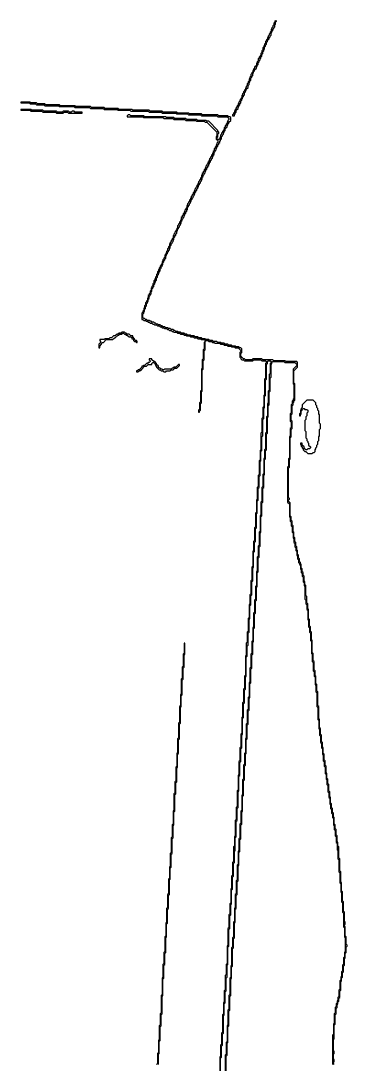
# Model space of a CAD drawing. Header units: metres. Extents: x 0 to 100, y 0 to 128.
# Drawn here: x 0 to 8.9, y 28.46 to 56.89 of the extents above; entities that cross this region are included whole.
import ezdxf

# ---------------------------------------------------------------- set-up
doc = ezdxf.new("R2010")
doc.units = ezdxf.units.M

msp = doc.modelspace()

# ---------------------------------------------------------------- linework, layer by layer
for points in [[(6.95, 56.9), (6.925, 56.875), (6.925, 56.85), (6.9, 56.825), (6.9, 56.775), (6.875, 56.75), (6.875, 56.725), (6.85, 56.7), (6.85, 56.675), (6.825, 56.65), (6.825, 56.6), (6.8, 56.575), (6.8, 56.55), (6.775, 56.525), (6.775, 56.5), (6.75, 56.475), (6.75, 56.45), (6.725, 56.425), (6.725, 56.4), (6.7, 56.375), (6.7, 56.35), (6.675, 56.325), (6.675, 56.275), (6.65, 56.25), (6.65, 56.225), (6.625, 56.2), (6.625, 56.175), (6.6, 56.15), (6.6, 56.1), (6.575, 56.075), (6.575, 56.025), (6.55, 56), (6.55, 55.95), (6.5, 55.9), (6.5, 55.875), (6.475, 55.85), (6.475, 55.8), (6.45, 55.775), (6.45, 55.75), (6.425, 55.725), (6.425, 55.675), (6.375, 55.625), (6.375, 55.6), (6.35, 55.575), (6.35, 55.55), (6.325, 55.525), (6.325, 55.5), (6.3, 55.475), (6.3, 55.45), (6.275, 55.425), (6.275, 55.375), (6.25, 55.35), (6.25, 55.325), (6.225, 55.3), (6.225, 55.25), (6.2, 55.225), (6.2, 55.2), (6.175, 55.175), (6.175, 55.125), (6.15, 55.1), (6.15, 55.075), (6.125, 55.05), (6.125, 55.025), (6.1, 55), (6.1, 54.975), (6.075, 54.95), (6.075, 54.925), (6.05, 54.9), (6.05, 54.875), (6.025, 54.85), (6.025, 54.8), (6, 54.775), (6, 54.75), (5.975, 54.725), (5.975, 54.7), (5.95, 54.675), (5.95, 54.65), (5.925, 54.625), (5.925, 54.6), (5.9, 54.575), (5.9, 54.55), (5.875, 54.525), (5.875, 54.5), (5.85, 54.475), (5.85, 54.45), (5.825, 54.425), (5.825, 54.4), (5.8, 54.375), (5.8, 54.35), (5.775, 54.325), (5.775, 54.3), (5.825, 54.3), (5.825, 54.325), (5.85, 54.35), (5.85, 54.375), (5.875, 54.4), (5.875, 54.45), (5.925, 54.5), (5.925, 54.525), (5.95, 54.55), (5.95, 54.575), (5.975, 54.6), (5.975, 54.625), (6, 54.65), (6, 54.7), (6.025, 54.725), (6.025, 54.75), (6.05, 54.775), (6.05, 54.8), (6.075, 54.825), (6.075, 54.85), (6.1, 54.875), (6.1, 54.925), (6.125, 54.95), (6.125, 54.975), (6.15, 55), (6.15, 55.025), (6.2, 55.075), (6.2, 55.125), (6.225, 55.15), (6.225, 55.2), (6.25, 55.225), (6.25, 55.25), (6.275, 55.275), (6.275, 55.325), (6.3, 55.35), (6.3, 55.375), (6.325, 55.4), (6.325, 55.45), (6.35, 55.475), (6.35, 55.5), (6.375, 55.525), (6.375, 55.55), (6.425, 55.6), (6.425, 55.625), (6.45, 55.65), (6.45, 55.675), (6.475, 55.7), (6.475, 55.75), (6.5, 55.775), (6.5, 55.8), (6.525, 55.825), (6.525, 55.85), (6.55, 55.875), (6.55, 55.9), (6.575, 55.925), (6.575, 55.975), (6.6, 56), (6.6, 56.05), (6.625, 56.075), (6.625, 56.1), (6.65, 56.125), (6.65, 56.175), (6.675, 56.2), (6.675, 56.225), (6.7, 56.25), (6.7, 56.3), (6.725, 56.325), (6.725, 56.35), (6.775, 56.4), (6.775, 56.425), (6.8, 56.45), (6.8, 56.475), (6.825, 56.5), (6.825, 56.55), (6.85, 56.575), (6.85, 56.6), (6.875, 56.625), (6.875, 56.65), (6.9, 56.675), (6.9, 56.7), (6.925, 56.725), (6.925, 56.775), (6.95, 56.8), (6.95, 56.85), (6.975, 56.875), (6.975, 56.9)], [(8.55, 28.45), (8.525, 28.475), (8.525, 28.5), (8.55, 28.525), (8.55, 28.575), (8.525, 28.6), (8.525, 28.725), (8.55, 28.75), (8.55, 28.8), (8.525, 28.825), (8.525, 29.125), (8.55, 29.15), (8.55, 29.525), (8.575, 29.55), (8.575, 29.8), (8.6, 29.825), (8.6, 29.975), (8.625, 30), (8.625, 30.075), (8.65, 30.1), (8.65, 30.15), (8.675, 30.175), (8.675, 30.25), (8.7, 30.275), (8.7, 30.45), (8.725, 30.475), (8.725, 30.7), (8.75, 30.725), (8.75, 30.8), (8.775, 30.825), (8.775, 30.95), (8.8, 30.975), (8.8, 31.125), (8.825, 31.15), (8.825, 31.325), (8.85, 31.35), (8.85, 31.475), (8.875, 31.5), (8.875, 31.65), (8.9, 31.675), (8.9, 31.7), (8.875, 31.725), (8.875, 31.925), (8.85, 31.95), (8.85, 32.2), (8.825, 32.225), (8.825, 32.25), (8.85, 32.275), (8.85, 32.325), (8.825, 32.35), (8.825, 32.6), (8.8, 32.625), (8.8, 32.875), (8.775, 32.9), (8.775, 33.15), (8.75, 33.175), (8.75, 33.4), (8.725, 33.425), (8.725, 33.7), (8.7, 33.725), (8.7, 34.05), (8.675, 34.075), (8.675, 34.375), (8.65, 34.4), (8.65, 34.5), (8.625, 34.525), (8.625, 34.675), (8.6, 34.7), (8.6, 34.85), (8.575, 34.875), (8.575, 34.975), (8.55, 35), (8.55, 35.175), (8.525, 35.2), (8.525, 35.3), (8.5, 35.325), (8.5, 35.425), (8.475, 35.45), (8.475, 35.55), (8.45, 35.575), (8.45, 35.725), (8.425, 35.75), (8.425, 35.875), (8.4, 35.9), (8.4, 36.075), (8.375, 36.1), (8.375, 36.225), (8.35, 36.25), (8.35, 36.375), (8.325, 36.4), (8.325, 36.575), (8.3, 36.6), (8.3, 36.725), (8.275, 36.75), (8.275, 36.9), (8.25, 36.925), (8.25, 37.075), (8.225, 37.1), (8.225, 37.225), (8.2, 37.25), (8.2, 37.425), (8.175, 37.45), (8.175, 37.6), (8.15, 37.625), (8.15, 37.85), (8.125, 37.875), (8.125, 38.2), (8.1, 38.225), (8.1, 38.6), (8.075, 38.625), (8.075, 38.8), (8.05, 38.825), (8.05, 39.025), (8.025, 39.05), (8.025, 39.175), (8, 39.2), (8, 39.425), (7.975, 39.45), (7.975, 39.65), (7.95, 39.675), (7.95, 40), (7.925, 40.025), (7.925, 40.225), (7.9, 40.25), (7.9, 40.375), (7.875, 40.4), (7.875, 40.575), (7.85, 40.6), (7.85, 40.85), (7.825, 40.875), (7.825, 41), (7.8, 41.025), (7.8, 41.2), (7.775, 41.225), (7.775, 41.5), (7.75, 41.525), (7.75, 41.6), (7.725, 41.625), (7.725, 41.75), (7.7, 41.775), (7.7, 41.85), (7.675, 41.875), (7.675, 41.95), (7.65, 41.975), (7.65, 42.075), (7.625, 42.1), (7.625, 42.125), (7.6, 42.15), (7.6, 42.225), (7.575, 42.25), (7.575, 42.325), (7.55, 42.35), (7.55, 42.45), (7.525, 42.475), (7.525, 42.55), (7.5, 42.575), (7.5, 42.675), (7.475, 42.7), (7.475, 42.8), (7.45, 42.825), (7.45, 42.95), (7.425, 42.975), (7.425, 43.125), (7.4, 43.15), (7.4, 43.25), (7.375, 43.275), (7.375, 43.375), (7.35, 43.4), (7.35, 43.75), (7.3, 43.8), (7.3, 43.825), (7.325, 43.85), (7.325, 43.875), (7.3, 43.9), (7.3, 44.7), (7.325, 44.725), (7.325, 44.925), (7.35, 44.95), (7.35, 45.525), (7.375, 45.55), (7.375, 45.75), (7.4, 45.775), (7.4, 45.975), (7.375, 46), (7.375, 46.15), (7.4, 46.175), (7.4, 46.4), (7.425, 46.425), (7.425, 46.475), (7.45, 46.5), (7.45, 46.525), (7.475, 46.55), (7.475, 47), (7.45, 47.025), (7.45, 47.35), (7.55, 47.45), (7.55, 47.575), (7.525, 47.6), (7.225, 47.6), (7.2, 47.625), (6.9, 47.625), (6.875, 47.65), (6.6, 47.65), (6.575, 47.675), (6.325, 47.675), (6.3, 47.65), (6.125, 47.65), (6.1, 47.675), (6.075, 47.675), (6, 47.75), (6, 47.825), (6.025, 47.85), (6.025, 47.95), (6, 47.975), (5.975, 47.975), (5.95, 48), (5.875, 48), (5.85, 48.025), (5.775, 48.025), (5.75, 48.05), (5.675, 48.05), (5.65, 48.075), (5.575, 48.075), (5.55, 48.1), (5.475, 48.1), (5.45, 48.125), (5.375, 48.125), (5.35, 48.15), (5.25, 48.15), (5.225, 48.175), (5.15, 48.175), (5.125, 48.2), (5.05, 48.2), (5.025, 48.225), (4.95, 48.225), (4.925, 48.25), (4.85, 48.25), (4.825, 48.275), (4.75, 48.275), (4.725, 48.3), (4.65, 48.3), (4.625, 48.325), (4.55, 48.325), (4.525, 48.35), (4.475, 48.35), (4.45, 48.375), (4.375, 48.375), (4.35, 48.4), (4.3, 48.4), (4.275, 48.425), (4.225, 48.425), (4.2, 48.45), (4.175, 48.45), (4.15, 48.475), (4.1, 48.475), (4.075, 48.5), (4.025, 48.5), (4, 48.525), (3.95, 48.525), (3.925, 48.55), (3.875, 48.55), (3.85, 48.575), (3.825, 48.575), (3.8, 48.6), (3.75, 48.6), (3.725, 48.625), (3.7, 48.625), (3.675, 48.65), (3.65, 48.65), (3.625, 48.675), (3.575, 48.675), (3.55, 48.7), (3.525, 48.7), (3.5, 48.725), (3.45, 48.725), (3.425, 48.75), (3.4, 48.75), (3.375, 48.775), (3.35, 48.775), (3.325, 48.8), (3.325, 48.9), (3.35, 48.925), (3.35, 48.95), (3.375, 48.975), (3.375, 49.025), (3.4, 49.05), (3.4, 49.1), (3.425, 49.125), (3.425, 49.175), (3.45, 49.2), (3.45, 49.225), (3.475, 49.25), (3.475, 49.3), (3.5, 49.325), (3.5, 49.375), (3.525, 49.4), (3.525, 49.425), (3.55, 49.45), (3.55, 49.5), (3.575, 49.525), (3.575, 49.575), (3.6, 49.6), (3.6, 49.625), (3.625, 49.65), (3.625, 49.7), (3.65, 49.725), (3.65, 49.75), (3.675, 49.775), (3.675, 49.8), (3.7, 49.825), (3.7, 49.875), (3.725, 49.9), (3.725, 49.95), (3.75, 49.975), (3.75, 50), (3.775, 50.025), (3.775, 50.05), (3.8, 50.075), (3.8, 50.125), (3.825, 50.15), (3.825, 50.175), (3.85, 50.2), (3.85, 50.225), (3.875, 50.25), (3.875, 50.3), (3.9, 50.325), (3.9, 50.35), (3.925, 50.375), (3.925, 50.4), (3.95, 50.425), (3.95, 50.475), (3.975, 50.5), (3.975, 50.525), (4, 50.55), (4, 50.575), (4.025, 50.6), (4.025, 50.625), (4.05, 50.65), (4.05, 50.675), (4.075, 50.7), (4.075, 50.75), (4.1, 50.775), (4.1, 50.8), (4.125, 50.825), (4.125, 50.85), (4.15, 50.875), (4.15, 50.9), (4.175, 50.925), (4.175, 50.975), (4.2, 51), (4.2, 51.025), (4.225, 51.05), (4.225, 51.075), (4.25, 51.1), (4.25, 51.15), (4.275, 51.175), (4.275, 51.2), (4.3, 51.225), (4.3, 51.25), (4.325, 51.275), (4.325, 51.3), (4.35, 51.325), (4.35, 51.35), (4.375, 51.375), (4.375, 51.425), (4.4, 51.45), (4.4, 51.475), (4.425, 51.5), (4.425, 51.525), (4.45, 51.55), (4.45, 51.575), (4.475, 51.6), (4.475, 51.625), (4.5, 51.65), (4.5, 51.675), (4.525, 51.7), (4.525, 51.725), (4.55, 51.75), (4.55, 51.8), (4.575, 51.825), (4.575, 51.85), (4.6, 51.875), (4.6, 51.9), (4.625, 51.925), (4.625, 51.95), (4.65, 51.975), (4.65, 52), (4.675, 52.025), (4.675, 52.05), (4.7, 52.075), (4.7, 52.1), (4.725, 52.125), (4.725, 52.15), (4.75, 52.175), (4.75, 52.2), (4.775, 52.225), (4.775, 52.25), (4.8, 52.275), (4.8, 52.3), (4.825, 52.325), (4.825, 52.35), (4.85, 52.375), (4.85, 52.4), (4.875, 52.425), (4.875, 52.45), (4.9, 52.475), (4.9, 52.5), (4.925, 52.525), (4.925, 52.55), (4.95, 52.575), (4.95, 52.625), (4.975, 52.65), (4.975, 52.675), (5, 52.7), (5, 52.725), (5.025, 52.75), (5.025, 52.775), (5.05, 52.8), (5.05, 52.825), (5.075, 52.85), (5.075, 52.875), (5.1, 52.9), (5.1, 52.925), (5.125, 52.95), (5.125, 52.975), (5.15, 53), (5.15, 53.025), (5.175, 53.05), (5.175, 53.075), (5.2, 53.1), (5.2, 53.125), (5.225, 53.15), (5.225, 53.175), (5.25, 53.2), (5.25, 53.225), (5.275, 53.25), (5.275, 53.3), (5.3, 53.325), (5.3, 53.35), (5.325, 53.375), (5.325, 53.4), (5.35, 53.425), (5.35, 53.45), (5.375, 53.475), (5.375, 53.5), (5.4, 53.525), (5.4, 53.55), (5.425, 53.575), (5.425, 53.6), (5.45, 53.625), (5.45, 53.65), (5.475, 53.675), (5.475, 53.725), (5.5, 53.75), (5.5, 53.775), (5.525, 53.8), (5.525, 53.825), (5.55, 53.85), (5.55, 53.875), (5.575, 53.9), (5.575, 53.95), (5.625, 54), (5.625, 54.025), (5.65, 54.05), (5.65, 54.075), (5.675, 54.1), (5.675, 54.125), (5.725, 54.175), (5.725, 54.25), (5.7, 54.275), (5.675, 54.275), (5.65, 54.3), (5.4, 54.3), (5.375, 54.325), (4.95, 54.325), (4.925, 54.35), (4.6, 54.35), (4.575, 54.375), (4.275, 54.375), (4.25, 54.4), (3.875, 54.4), (3.85, 54.425), (3.525, 54.425), (3.5, 54.45), (3.05, 54.45), (3.025, 54.475), (2.675, 54.475), (2.65, 54.5), (2.3, 54.5), (2.275, 54.525), (1.925, 54.525), (1.9, 54.55), (1.5, 54.55), (1.475, 54.575), (1.075, 54.575), (1.05, 54.6), (0.675, 54.6), (0.65, 54.625), (0.45, 54.625), (0.425, 54.65), (0.275, 54.65), (0.25, 54.675), (0, 54.675), (0, 54.65), (0.225, 54.65), (0.25, 54.625), (0.4, 54.625), (0.425, 54.6), (0.625, 54.6), (0.65, 54.575), (1.025, 54.575), (1.05, 54.55), (1.45, 54.55), (1.475, 54.525), (1.875, 54.525), (1.9, 54.5), (2.25, 54.5), (2.275, 54.475), (2.625, 54.475), (2.65, 54.45), (2.975, 54.45), (3, 54.425), (3.475, 54.425), (3.5, 54.4), (3.825, 54.4), (3.85, 54.375), (4.225, 54.375), (4.25, 54.35), (4.55, 54.35), (4.575, 54.325), (4.9, 54.325), (4.925, 54.3), (5.35, 54.3), (5.375, 54.275), (5.625, 54.275), (5.675, 54.225), (5.675, 54.2), (5.65, 54.175), (5.65, 54.15), (5.625, 54.125), (5.625, 54.1), (5.6, 54.075), (5.6, 54.05), (5.575, 54.025), (5.575, 54), (5.55, 53.975), (5.55, 53.925), (5.5, 53.875), (5.5, 53.85), (5.475, 53.825), (5.475, 53.8), (5.45, 53.775), (5.45, 53.725), (5.425, 53.7), (5.425, 53.675), (5.4, 53.65), (5.375, 53.65), (5.35, 53.675), (5.35, 53.7), (5.375, 53.725), (5.375, 53.8), (5.4, 53.825), (5.4, 53.85), (5.375, 53.875), (5.375, 53.9), (5.125, 54.15), (5.075, 54.15), (5.05, 54.175), (4.825, 54.175), (4.8, 54.2), (4.525, 54.2), (4.5, 54.225), (4.2, 54.225), (4.175, 54.25), (3.975, 54.25), (3.95, 54.275), (3.375, 54.275), (3.35, 54.3), (3, 54.3), (2.975, 54.325), (2.925, 54.325), (2.9, 54.3), (2.9, 54.275), (3.325, 54.275), (3.35, 54.25), (3.875, 54.25), (3.9, 54.225), (4.15, 54.225), (4.175, 54.2), (4.475, 54.2), (4.5, 54.175), (4.775, 54.175), (4.8, 54.15), (5, 54.15), (5.025, 54.125), (5.075, 54.125), (5.35, 53.85), (5.35, 53.75), (5.325, 53.725), (5.325, 53.65), (5.35, 53.65), (5.375, 53.625), (5.375, 53.575), (5.35, 53.55), (5.35, 53.525), (5.325, 53.5), (5.325, 53.475), (5.3, 53.45), (5.3, 53.425), (5.275, 53.4), (5.275, 53.35), (5.25, 53.325), (5.25, 53.3), (5.225, 53.275), (5.225, 53.25), (5.2, 53.225), (5.2, 53.2), (5.175, 53.175), (5.175, 53.15), (5.15, 53.125), (5.15, 53.1), (5.125, 53.075), (5.125, 53.05), (5.1, 53.025), (5.1, 53), (5.075, 52.975), (5.075, 52.95), (5.05, 52.925), (5.05, 52.9), (5.025, 52.875), (5.025, 52.85), (5, 52.825), (5, 52.8), (4.975, 52.775), (4.975, 52.75), (4.95, 52.725), (4.95, 52.7), (4.925, 52.675), (4.925, 52.625), (4.9, 52.6), (4.9, 52.575), (4.875, 52.55), (4.875, 52.525), (4.85, 52.5), (4.85, 52.475), (4.825, 52.45), (4.825, 52.425), (4.8, 52.4), (4.8, 52.375), (4.775, 52.35), (4.775, 52.325), (4.75, 52.3), (4.75, 52.275), (4.725, 52.25), (4.725, 52.225), (4.7, 52.2), (4.7, 52.175), (4.675, 52.15), (4.675, 52.125), (4.65, 52.1), (4.65, 52.075), (4.625, 52.05), (4.625, 52.025), (4.6, 52), (4.6, 51.975), (4.575, 51.95), (4.575, 51.925), (4.55, 51.9), (4.55, 51.875), (4.525, 51.85), (4.525, 51.8), (4.5, 51.775), (4.5, 51.75), (4.475, 51.725), (4.475, 51.7), (4.45, 51.675), (4.45, 51.65), (4.425, 51.625), (4.425, 51.6), (4.4, 51.575), (4.4, 51.55), (4.375, 51.525), (4.375, 51.475), (4.35, 51.45), (4.35, 51.425), (4.325, 51.4), (4.325, 51.375), (4.3, 51.35), (4.3, 51.325), (4.275, 51.3), (4.275, 51.25), (4.25, 51.225), (4.25, 51.2), (4.225, 51.175), (4.225, 51.15), (4.2, 51.125), (4.2, 51.1), (4.175, 51.075), (4.175, 51.05), (4.15, 51.025), (4.15, 50.975), (4.125, 50.95), (4.125, 50.925), (4.1, 50.9), (4.1, 50.875), (4.075, 50.85), (4.075, 50.825), (4.05, 50.8), (4.05, 50.75), (4.025, 50.725), (4.025, 50.7), (4, 50.675), (4, 50.625), (3.975, 50.6), (3.975, 50.575), (3.95, 50.55), (3.95, 50.525), (3.925, 50.5), (3.925, 50.45), (3.9, 50.425), (3.9, 50.4), (3.875, 50.375), (3.875, 50.35), (3.85, 50.325), (3.85, 50.275), (3.825, 50.25), (3.825, 50.225), (3.8, 50.2), (3.8, 50.175), (3.775, 50.15), (3.775, 50.125), (3.75, 50.1), (3.75, 50.075), (3.725, 50.05), (3.725, 50), (3.7, 49.975), (3.7, 49.925), (3.675, 49.9), (3.675, 49.875), (3.65, 49.85), (3.65, 49.825), (3.625, 49.8), (3.625, 49.75), (3.6, 49.725), (3.6, 49.675), (3.575, 49.65), (3.575, 49.625), (3.55, 49.6), (3.55, 49.55), (3.525, 49.525), (3.525, 49.475), (3.5, 49.45), (3.5, 49.425), (3.475, 49.4), (3.475, 49.35), (3.45, 49.325), (3.45, 49.275), (3.425, 49.25), (3.425, 49.225), (3.4, 49.2), (3.4, 49.15), (3.375, 49.125), (3.375, 49.075), (3.35, 49.05), (3.35, 49), (3.325, 48.975), (3.325, 48.95), (3.3, 48.925), (3.3, 48.75), (3.325, 48.75), (3.35, 48.725), (3.4, 48.725), (3.425, 48.7), (3.45, 48.7), (3.475, 48.675), (3.5, 48.675), (3.525, 48.65), (3.575, 48.65), (3.6, 48.625), (3.625, 48.625), (3.65, 48.6), (3.7, 48.6), (3.725, 48.575), (3.775, 48.575), (3.8, 48.55), (3.825, 48.55), (3.85, 48.525), (3.9, 48.525), (3.925, 48.5), (3.975, 48.5), (4, 48.475), (4.025, 48.475), (4.05, 48.45), (4.1, 48.45), (4.125, 48.425), (4.15, 48.425), (4.175, 48.4), (4.25, 48.4), (4.275, 48.375), (4.325, 48.375), (4.35, 48.35), (4.425, 48.35), (4.45, 48.325), (4.5, 48.325), (4.525, 48.3), (4.6, 48.3), (4.625, 48.275), (4.7, 48.275), (4.725, 48.25), (4.8, 48.25), (4.825, 48.225), (4.9, 48.225), (4.925, 48.2), (5, 48.2), (5.025, 48.175), (5.025, 48.15), (5, 48.125), (5, 47.95), (4.975, 47.925), (4.975, 47.675), (4.95, 47.65), (4.95, 47.425), (4.925, 47.4), (4.925, 46.825), (4.9, 46.8), (4.9, 46.5), (4.875, 46.475), (4.875, 46.3), (4.85, 46.275), (4.85, 46.225), (4.875, 46.225), (4.875, 46.25), (4.9, 46.275), (4.9, 46.45), (4.925, 46.475), (4.925, 46.775), (4.95, 46.8), (4.95, 47.375), (4.975, 47.4), (4.975, 47.625), (5, 47.65), (5, 47.9), (5.025, 47.925), (5.025, 48.15), (5.05, 48.175), (5.1, 48.175), (5.125, 48.15), (5.2, 48.15), (5.225, 48.125), (5.275, 48.125), (5.3, 48.1), (5.425, 48.1), (5.45, 48.075), (5.525, 48.075), (5.55, 48.05), (5.625, 48.05), (5.65, 48.025), (5.725, 48.025), (5.75, 48), (5.825, 48), (5.85, 47.975), (5.925, 47.975), (6, 47.9), (6, 47.875), (5.975, 47.85), (5.975, 47.725), (6, 47.7), (6, 47.675), (6.025, 47.65), (6.075, 47.65), (6.1, 47.625), (6.325, 47.625), (6.35, 47.65), (6.55, 47.65), (6.575, 47.625), (6.675, 47.625), (6.7, 47.6), (6.7, 47.575), (6.675, 47.55), (6.675, 47.15), (6.65, 47.125), (6.65, 46.7), (6.625, 46.675), (6.625, 46.375), (6.6, 46.35), (6.6, 46.075), (6.575, 46.05), (6.575, 45.675), (6.55, 45.65), (6.55, 45.2), (6.525, 45.175), (6.525, 44.925), (6.5, 44.9), (6.5, 44.525), (6.475, 44.5), (6.475, 44.2), (6.45, 44.175), (6.45, 43.85), (6.425, 43.825), (6.425, 43.5), (6.4, 43.475), (6.4, 43.1), (6.375, 43.075), (6.375, 42.725), (6.35, 42.7), (6.35, 42.45), (6.325, 42.425), (6.325, 42.025), (6.3, 42), (6.3, 41.65), (6.275, 41.625), (6.275, 41.275), (6.25, 41.25), (6.25, 41), (6.225, 40.975), (6.225, 40.625), (6.2, 40.6), (6.2, 40.25), (6.175, 40.225), (6.175, 39.95), (6.15, 39.925), (6.15, 39.6), (6.125, 39.575), (6.125, 39.05), (6.1, 39.025), (6.1, 38.7), (6.075, 38.675), (6.075, 38.325), (6.05, 38.3), (6.05, 37.925), (6.025, 37.9), (6.025, 37.475), (6, 37.45), (6, 37.1), (5.975, 37.075), (5.975, 36.725), (5.95, 36.7), (5.95, 36.35), (5.925, 36.325), (5.925, 35.925), (5.9, 35.9), (5.9, 35.475), (5.875, 35.45), (5.875, 35.125), (5.85, 35.1), (5.85, 34.675), (5.825, 34.65), (5.825, 34.4), (5.8, 34.375), (5.8, 33.975), (5.775, 33.95), (5.775, 33.6), (5.75, 33.575), (5.75, 33.25), (5.725, 33.225), (5.725, 32.85), (5.7, 32.825), (5.7, 32.55), (5.675, 32.525), (5.675, 32.175), (5.65, 32.15), (5.65, 31.7), (5.625, 31.675), (5.625, 31.2), (5.6, 31.175), (5.6, 30.9), (5.575, 30.875), (5.575, 30.475), (5.55, 30.45), (5.55, 30.15), (5.525, 30.125), (5.525, 29.825), (5.5, 29.8), (5.5, 29.325), (5.475, 29.3), (5.475, 29), (5.45, 28.975), (5.45, 28.675), (5.425, 28.65), (5.425, 28.275)], [(5.45, 28.25), (5.45, 28.625), (5.475, 28.65), (5.475, 28.95), (5.5, 28.975), (5.5, 29.275), (5.525, 29.3), (5.525, 29.775), (5.55, 29.8), (5.55, 30.1), (5.575, 30.125), (5.575, 30.425), (5.6, 30.45), (5.6, 30.8), (5.625, 30.825), (5.625, 31.15), (5.65, 31.175), (5.65, 31.65), (5.675, 31.675), (5.675, 32.125), (5.7, 32.15), (5.7, 32.5), (5.725, 32.525), (5.725, 32.8), (5.75, 32.825), (5.75, 33.2), (5.775, 33.225), (5.775, 33.55), (5.8, 33.575), (5.8, 33.925), (5.825, 33.95), (5.825, 34.25), (5.85, 34.275), (5.85, 34.625), (5.875, 34.65), (5.875, 35.075), (5.9, 35.1), (5.9, 35.425), (5.925, 35.45), (5.925, 35.875), (5.95, 35.9), (5.95, 36.3), (5.975, 36.325), (5.975, 36.675), (6, 36.7), (6, 37.05), (6.025, 37.075), (6.025, 37.425), (6.05, 37.45), (6.05, 37.875), (6.075, 37.9), (6.075, 38.275), (6.1, 38.3), (6.1, 38.65), (6.125, 38.675), (6.125, 39), (6.15, 39.025), (6.15, 39.55), (6.175, 39.575), (6.175, 39.85), (6.2, 39.875), (6.2, 40.2), (6.225, 40.225), (6.225, 40.575), (6.25, 40.6), (6.25, 40.95), (6.275, 40.975), (6.275, 41.225), (6.3, 41.25), (6.3, 41.6), (6.325, 41.625), (6.325, 41.975), (6.35, 42), (6.35, 42.4), (6.375, 42.425), (6.375, 42.675), (6.4, 42.7), (6.4, 43.05), (6.425, 43.075), (6.425, 43.45), (6.45, 43.475), (6.45, 43.8), (6.475, 43.825), (6.475, 44.15), (6.5, 44.175), (6.5, 44.475), (6.525, 44.5), (6.525, 44.875), (6.55, 44.9), (6.55, 45.15), (6.575, 45.175), (6.575, 45.55), (6.6, 45.575), (6.6, 46.025), (6.625, 46.05), (6.625, 46.325), (6.65, 46.35), (6.65, 46.65), (6.675, 46.675), (6.675, 47.1), (6.7, 47.125), (6.7, 47.525), (6.725, 47.55), (6.725, 47.6), (6.75, 47.625), (6.8, 47.625), (6.825, 47.6), (6.825, 47.575), (6.8, 47.55), (6.8, 47.275), (6.775, 47.25), (6.775, 46.825), (6.75, 46.8), (6.75, 46.475), (6.725, 46.45), (6.725, 46.125), (6.7, 46.1), (6.7, 45.675), (6.675, 45.65), (6.675, 45.225), (6.65, 45.2), (6.65, 44.975), (6.625, 44.95), (6.625, 44.55), (6.6, 44.525), (6.6, 44.2), (6.575, 44.175), (6.575, 43.8), (6.55, 43.775), (6.55, 43.425), (6.525, 43.4), (6.525, 42.975), (6.5, 42.95), (6.5, 42.6), (6.475, 42.575), (6.475, 42.3), (6.45, 42.275), (6.45, 41.9), (6.425, 41.875), (6.425, 41.5), (6.4, 41.475), (6.4, 41.125), (6.375, 41.1), (6.375, 40.775), (6.35, 40.75), (6.35, 40.375), (6.325, 40.35), (6.325, 40), (6.3, 39.975), (6.3, 39.65), (6.275, 39.625), (6.275, 39.275), (6.25, 39.25), (6.25, 38.875), (6.225, 38.85), (6.225, 38.475), (6.2, 38.45), (6.2, 38.125), (6.175, 38.1), (6.175, 37.75), (6.15, 37.725), (6.15, 37.35), (6.125, 37.325), (6.125, 36.95), (6.1, 36.925), (6.1, 36.625), (6.075, 36.6), (6.075, 36.225), (6.05, 36.2), (6.05, 35.8), (6.025, 35.775), (6.025, 35.375), (6, 35.35), (6, 35.025), (5.975, 35), (5.975, 34.625), (5.95, 34.6), (5.95, 34.275), (5.925, 34.25), (5.925, 33.9), (5.9, 33.875), (5.9, 33.475), (5.875, 33.45), (5.875, 33.1), (5.85, 33.075), (5.85, 32.725), (5.825, 32.7), (5.825, 32.35), (5.8, 32.325), (5.8, 31.925), (5.775, 31.9), (5.775, 31.65), (5.75, 31.625), (5.75, 31.15), (5.725, 31.125), (5.725, 30.825), (5.7, 30.8), (5.7, 30.35), (5.675, 30.325), (5.675, 29.95), (5.65, 29.925), (5.65, 29.525), (5.625, 29.5), (5.625, 29.075), (5.6, 29.05), (5.6, 28.725), (5.575, 28.7), (5.575, 28.25)], [(5.6, 28.225), (5.6, 28.675), (5.625, 28.7), (5.625, 29.025), (5.65, 29.05), (5.65, 29.475), (5.675, 29.5), (5.675, 29.9), (5.7, 29.925), (5.7, 30.3), (5.725, 30.325), (5.725, 30.775), (5.75, 30.8), (5.75, 31.1), (5.775, 31.125), (5.775, 31.6), (5.8, 31.625), (5.8, 31.875), (5.825, 31.9), (5.825, 32.3), (5.85, 32.325), (5.85, 32.675), (5.875, 32.7), (5.875, 33.05), (5.9, 33.075), (5.9, 33.425), (5.925, 33.45), (5.925, 33.85), (5.95, 33.875), (5.95, 34.225), (5.975, 34.25), (5.975, 34.575), (6, 34.6), (6, 34.975), (6.025, 35), (6.025, 35.325), (6.05, 35.35), (6.05, 35.75), (6.075, 35.775), (6.075, 36.175), (6.1, 36.2), (6.1, 36.575), (6.125, 36.6), (6.125, 36.9), (6.15, 36.925), (6.15, 37.3), (6.175, 37.325), (6.175, 37.7), (6.2, 37.725), (6.2, 38.075), (6.225, 38.1), (6.225, 38.425), (6.25, 38.45), (6.25, 38.825), (6.275, 38.85), (6.275, 39.225), (6.3, 39.25), (6.3, 39.6), (6.325, 39.625), (6.325, 39.95), (6.35, 39.975), (6.35, 40.325), (6.375, 40.35), (6.375, 40.725), (6.4, 40.75), (6.4, 41.075), (6.425, 41.1), (6.425, 41.45), (6.45, 41.475), (6.45, 41.85), (6.475, 41.875), (6.475, 42.25), (6.5, 42.275), (6.5, 42.55), (6.525, 42.575), (6.525, 42.925), (6.55, 42.95), (6.55, 43.375), (6.575, 43.4), (6.575, 43.75), (6.6, 43.775), (6.6, 44.15), (6.625, 44.175), (6.625, 44.5), (6.65, 44.525), (6.65, 44.925), (6.675, 44.95), (6.675, 45.175), (6.7, 45.2), (6.7, 45.625), (6.725, 45.65), (6.725, 46.075), (6.75, 46.1), (6.75, 46.4), (6.775, 46.425), (6.775, 46.775), (6.8, 46.8), (6.8, 47.15), (6.825, 47.175), (6.825, 47.525), (6.85, 47.55), (6.85, 47.575), (6.875, 47.6), (7.175, 47.6), (7.2, 47.575), (7.475, 47.575), (7.525, 47.525), (7.525, 47.5), (7.425, 47.4), (7.425, 47), (7.45, 46.975), (7.45, 46.6), (7.425, 46.575), (7.425, 46.55), (7.4, 46.525), (7.4, 46.45), (7.375, 46.425), (7.375, 46.2), (7.35, 46.175), (7.35, 45.975), (7.375, 45.95), (7.375, 45.8), (7.35, 45.775), (7.35, 45.575), (7.325, 45.55), (7.325, 44.975), (7.3, 44.95), (7.3, 44.75), (7.275, 44.725), (7.275, 43.775), (7.325, 43.725), (7.325, 43.375), (7.35, 43.35), (7.35, 43.25), (7.375, 43.225), (7.375, 43.125), (7.4, 43.1), (7.4, 42.95), (7.425, 42.925), (7.425, 42.8), (7.45, 42.775), (7.45, 42.675), (7.475, 42.65), (7.475, 42.55), (7.5, 42.525), (7.5, 42.45), (7.525, 42.425), (7.525, 42.325), (7.55, 42.3), (7.55, 42.225), (7.575, 42.2), (7.575, 42.125), (7.6, 42.1), (7.6, 42.075), (7.625, 42.05), (7.625, 41.95), (7.65, 41.925), (7.65, 41.85), (7.675, 41.825), (7.675, 41.75), (7.7, 41.725), (7.7, 41.6), (7.725, 41.575), (7.725, 41.5), (7.75, 41.475), (7.75, 41.125), (7.775, 41.1), (7.775, 41), (7.8, 40.975), (7.8, 40.85), (7.825, 40.825), (7.825, 40.575), (7.85, 40.55), (7.85, 40.375), (7.875, 40.35), (7.875, 40.225), (7.9, 40.2), (7.9, 40), (7.925, 39.975), (7.925, 39.65), (7.95, 39.625), (7.95, 39.425), (7.975, 39.4), (7.975, 39.175), (8, 39.15), (8, 39.025), (8.025, 39), (8.025, 38.8), (8.05, 38.775), (8.05, 38.6), (8.075, 38.575), (8.075, 38.2), (8.1, 38.175), (8.1, 37.85), (8.125, 37.825), (8.125, 37.6), (8.15, 37.575), (8.15, 37.425), (8.175, 37.4), (8.175, 37.225), (8.2, 37.2), (8.2, 37.075), (8.225, 37.05), (8.225, 36.9), (8.25, 36.875), (8.25, 36.725), (8.275, 36.7), (8.275, 36.575), (8.3, 36.55), (8.3, 36.375), (8.325, 36.35), (8.325, 36.225), (8.35, 36.2), (8.35, 36.075), (8.375, 36.05), (8.375, 35.875), (8.4, 35.85), (8.4, 35.725), (8.425, 35.7), (8.425, 35.55), (8.45, 35.525), (8.45, 35.425), (8.475, 35.4), (8.475, 35.3), (8.5, 35.275), (8.5, 35.175), (8.525, 35.15), (8.525, 34.975), (8.55, 34.95), (8.55, 34.85), (8.575, 34.825), (8.575, 34.675), (8.6, 34.65), (8.6, 34.5), (8.625, 34.475), (8.625, 34.3), (8.65, 34.275), (8.65, 34.05), (8.675, 34.025), (8.675, 33.7), (8.7, 33.675), (8.7, 33.4), (8.725, 33.375), (8.725, 33.15), (8.75, 33.125), (8.75, 32.875), (8.775, 32.85), (8.775, 32.6), (8.8, 32.575), (8.8, 32.2), (8.825, 32.175), (8.825, 31.925), (8.85, 31.9), (8.85, 31.525), (8.825, 31.5), (8.825, 31.375), (8.8, 31.35), (8.8, 31.175), (8.775, 31.15), (8.775, 31), (8.75, 30.975), (8.75, 30.85), (8.725, 30.825), (8.725, 30.75), (8.7, 30.725), (8.7, 30.5), (8.675, 30.475), (8.675, 30.3), (8.65, 30.275), (8.65, 30.2), (8.625, 30.175), (8.625, 30.125), (8.6, 30.1), (8.6, 30.025), (8.575, 30), (8.575, 29.85), (8.55, 29.825), (8.55, 29.575), (8.525, 29.55), (8.525, 29.275), (8.5, 29.25), (8.5, 28.45)], [(3.75, 28.45), (3.75, 28.725), (3.775, 28.75), (3.775, 29.075), (3.8, 29.1), (3.8, 29.475), (3.825, 29.5), (3.825, 29.8), (3.85, 29.825), (3.85, 30.3), (3.875, 30.325), (3.875, 30.775), (3.9, 30.8), (3.9, 31.15), (3.925, 31.175), (3.925, 31.475), (3.95, 31.5), (3.95, 31.9), (3.975, 31.925), (3.975, 32.275), (4, 32.3), (4, 32.675), (4.025, 32.7), (4.025, 33.05), (4.05, 33.075), (4.05, 33.475), (4.075, 33.5), (4.075, 33.8), (4.1, 33.825), (4.1, 34.175), (4.125, 34.2), (4.125, 34.6), (4.15, 34.625), (4.15, 34.95), (4.175, 34.975), (4.175, 35.325), (4.2, 35.35), (4.2, 35.8), (4.225, 35.825), (4.225, 36.125), (4.25, 36.15), (4.25, 36.525), (4.275, 36.55), (4.275, 36.9), (4.3, 36.925), (4.3, 37.3), (4.325, 37.325), (4.325, 37.725), (4.35, 37.75), (4.35, 38.175), (4.375, 38.2), (4.375, 38.5), (4.4, 38.525), (4.4, 38.925), (4.425, 38.95), (4.425, 39.25), (4.45, 39.275), (4.45, 39.6), (4.475, 39.625), (4.475, 39.925), (4.45, 39.925), (4.45, 39.65), (4.425, 39.625), (4.425, 39.3), (4.4, 39.275), (4.4, 38.975), (4.375, 38.95), (4.375, 38.55), (4.35, 38.525), (4.35, 38.225), (4.325, 38.2), (4.325, 37.775), (4.3, 37.75), (4.3, 37.35), (4.275, 37.325), (4.275, 36.95), (4.25, 36.925), (4.25, 36.575), (4.225, 36.55), (4.225, 36.175), (4.2, 36.15), (4.2, 35.85), (4.175, 35.825), (4.175, 35.375), (4.15, 35.35), (4.15, 35), (4.125, 34.975), (4.125, 34.65), (4.1, 34.625), (4.1, 34.225), (4.075, 34.2), (4.075, 33.85), (4.05, 33.825), (4.05, 33.525), (4.025, 33.5), (4.025, 33.1), (4, 33.075), (4, 32.725), (3.975, 32.7), (3.975, 32.325), (3.95, 32.3), (3.95, 31.95), (3.925, 31.925), (3.925, 31.525), (3.9, 31.5), (3.9, 31.2), (3.875, 31.175), (3.875, 30.825), (3.85, 30.8), (3.85, 30.35), (3.825, 30.325), (3.825, 29.85), (3.8, 29.825), (3.8, 29.525), (3.775, 29.5), (3.775, 29.125), (3.75, 29.1), (3.75, 28.775), (3.725, 28.75), (3.725, 28.475), (3.7, 28.45)]]:
    msp.add_lwpolyline(points)
for points in [[(0, 54.475), (0, 54.45), (0.25, 54.45), (0.275, 54.425), (0.575, 54.425), (0.6, 54.4), (0.95, 54.4), (0.975, 54.375), (1.15, 54.375), (1.175, 54.4), (1.275, 54.4), (1.3, 54.375), (1.675, 54.375), (1.675, 54.4), (1.475, 54.4), (1.45, 54.425), (1.4, 54.425), (1.375, 54.4), (1.325, 54.4), (1.3, 54.425), (1.15, 54.425), (1.125, 54.4), (1, 54.4), (0.975, 54.425), (0.625, 54.425), (0.6, 54.45), (0.3, 54.45), (0.275, 54.475)], [(2.75, 48.4), (2.725, 48.375), (2.675, 48.375), (2.65, 48.35), (2.625, 48.35), (2.575, 48.3), (2.525, 48.3), (2.475, 48.25), (2.425, 48.25), (2.4, 48.225), (2.3, 48.225), (2.275, 48.2), (2.15, 48.2), (2.15, 48.175), (2.175, 48.15), (2.175, 48.125), (2.125, 48.075), (2.125, 47.975), (2.15, 47.975), (2.15, 48.025), (2.2, 48.075), (2.2, 48.1), (2.225, 48.125), (2.25, 48.125), (2.325, 48.2), (2.5, 48.2), (2.55, 48.25), (2.575, 48.25), (2.65, 48.325), (2.675, 48.325), (2.7, 48.35), (2.75, 48.35), (2.775, 48.375), (2.8, 48.375), (2.825, 48.35), (2.85, 48.35), (2.875, 48.325), (2.9, 48.325), (2.95, 48.275), (3, 48.275), (3.025, 48.25), (3.025, 48.225), (3.05, 48.225), (3.075, 48.2), (3.075, 48.175), (3.1, 48.15), (3.125, 48.15), (3.15, 48.125), (3.175, 48.125), (3.175, 48.15), (3.15, 48.175), (3.125, 48.175), (3.1, 48.2), (3.1, 48.225), (3.05, 48.275), (3.05, 48.3), (3, 48.3), (2.95, 48.35), (2.9, 48.35), (2.875, 48.375), (2.85, 48.375), (2.825, 48.4)], [(3.5, 47.675), (3.5, 47.65), (3.525, 47.625), (3.525, 47.6), (3.5, 47.575), (3.475, 47.575), (3.45, 47.55), (3.425, 47.55), (3.375, 47.5), (3.35, 47.5), (3.325, 47.475), (3.3, 47.475), (3.3, 47.45), (3.225, 47.375), (3.2, 47.375), (3.175, 47.35), (3.15, 47.35), (3.15, 47.325), (3.2, 47.325), (3.225, 47.35), (3.25, 47.35), (3.275, 47.375), (3.3, 47.375), (3.3, 47.4), (3.375, 47.475), (3.425, 47.475), (3.475, 47.525), (3.575, 47.525), (3.575, 47.55), (3.6, 47.575), (3.625, 47.575), (3.675, 47.525), (3.675, 47.5), (3.7, 47.475), (3.7, 47.45), (3.775, 47.375), (3.8, 47.375), (3.825, 47.35), (3.875, 47.35), (3.9, 47.325), (3.95, 47.325), (3.975, 47.35), (4.075, 47.35), (4.1, 47.375), (4.15, 47.375), (4.2, 47.425), (4.25, 47.425), (4.325, 47.5), (4.325, 47.525), (4.3, 47.525), (4.225, 47.45), (4.175, 47.45), (4.15, 47.425), (4.125, 47.425), (4.1, 47.4), (3.925, 47.4), (3.9, 47.375), (3.875, 47.375), (3.85, 47.4), (3.825, 47.4), (3.8, 47.425), (3.775, 47.425), (3.75, 47.45), (3.75, 47.475), (3.7, 47.525), (3.7, 47.55), (3.65, 47.6), (3.625, 47.6), (3.575, 47.65), (3.575, 47.675)], [(7.8, 46.55), (7.675, 46.425), (7.675, 46.35), (7.65, 46.325), (7.65, 46.3), (7.625, 46.275), (7.625, 46.2), (7.6, 46.175), (7.6, 46.125), (7.625, 46.125), (7.625, 46.15), (7.65, 46.175), (7.65, 46.25), (7.675, 46.275), (7.675, 46.3), (7.7, 46.325), (7.725, 46.325), (7.75, 46.3), (7.8, 46.3), (7.825, 46.275), (7.825, 46.225), (7.8, 46.2), (7.8, 46.125), (7.775, 46.1), (7.775, 46.025), (7.75, 46), (7.75, 45.725), (7.775, 45.7), (7.775, 45.525), (7.8, 45.5), (7.8, 45.45), (7.825, 45.425), (7.825, 45.4), (7.85, 45.375), (7.85, 45.325), (7.9, 45.275), (7.9, 45.25), (7.875, 45.225), (7.825, 45.225), (7.8, 45.2), (7.775, 45.2), (7.725, 45.25), (7.725, 45.275), (7.675, 45.325), (7.675, 45.375), (7.625, 45.375), (7.625, 45.35), (7.65, 45.325), (7.65, 45.3), (7.675, 45.275), (7.675, 45.25), (7.7, 45.225), (7.7, 45.2), (7.75, 45.15), (7.775, 45.15), (7.825, 45.1), (7.95, 45.1), (7.975, 45.125), (8, 45.125), (8.025, 45.15), (8.025, 45.2), (8.05, 45.225), (8.05, 45.25), (8.075, 45.275), (8.075, 45.325), (8.1, 45.35), (8.1, 45.425), (8.125, 45.45), (8.125, 45.55), (8.15, 45.575), (8.15, 45.75), (8.175, 45.775), (8.175, 45.9), (8.15, 45.925), (8.15, 46.15), (8.125, 46.175), (8.125, 46.25), (8.1, 46.275), (8.1, 46.325), (8.075, 46.35), (8.075, 46.4), (8.05, 46.425), (8.05, 46.475), (7.975, 46.55)]]:
    msp.add_lwpolyline(points, close=True)

doc.saveas('drawing.dxf')
